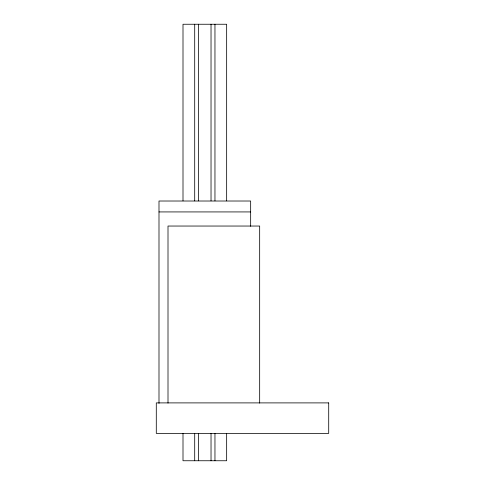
<?xml version="1.0" encoding="UTF-8"?>
<svg xmlns="http://www.w3.org/2000/svg" width="485" height="485" viewBox="0 0 485 485"><rect width="100%" height="100%" fill="white"/><g stroke="black" fill="none" stroke-linecap="round" stroke-linejoin="round"><path stroke-width="0.73" d="M158.995 211.927L250.66 211.927M259.669 403.108L259.669 226.04L168.004 226.04L168.004 403.108M250.66 226.301L250.66 201.014L158.995 201.014L158.995 403.374M226.653 200.82L226.653 24.25L183.003 24.25L183.003 200.82M226.653 433.469L226.653 460.75L183.003 460.75L183.003 433.469M214.958 24.25L214.958 200.82M214.958 433.469L214.958 460.75M211.03 24.25L211.03 200.82M211.03 433.469L211.03 460.75M198.632 24.25L198.632 200.82M198.632 433.469L198.632 460.75M194.703 24.25L194.703 200.82M194.703 433.469L194.703 460.75M328.709 402.896L156.291 402.896L156.291 433.378L328.709 433.378L328.709 402.896"/></g></svg>
